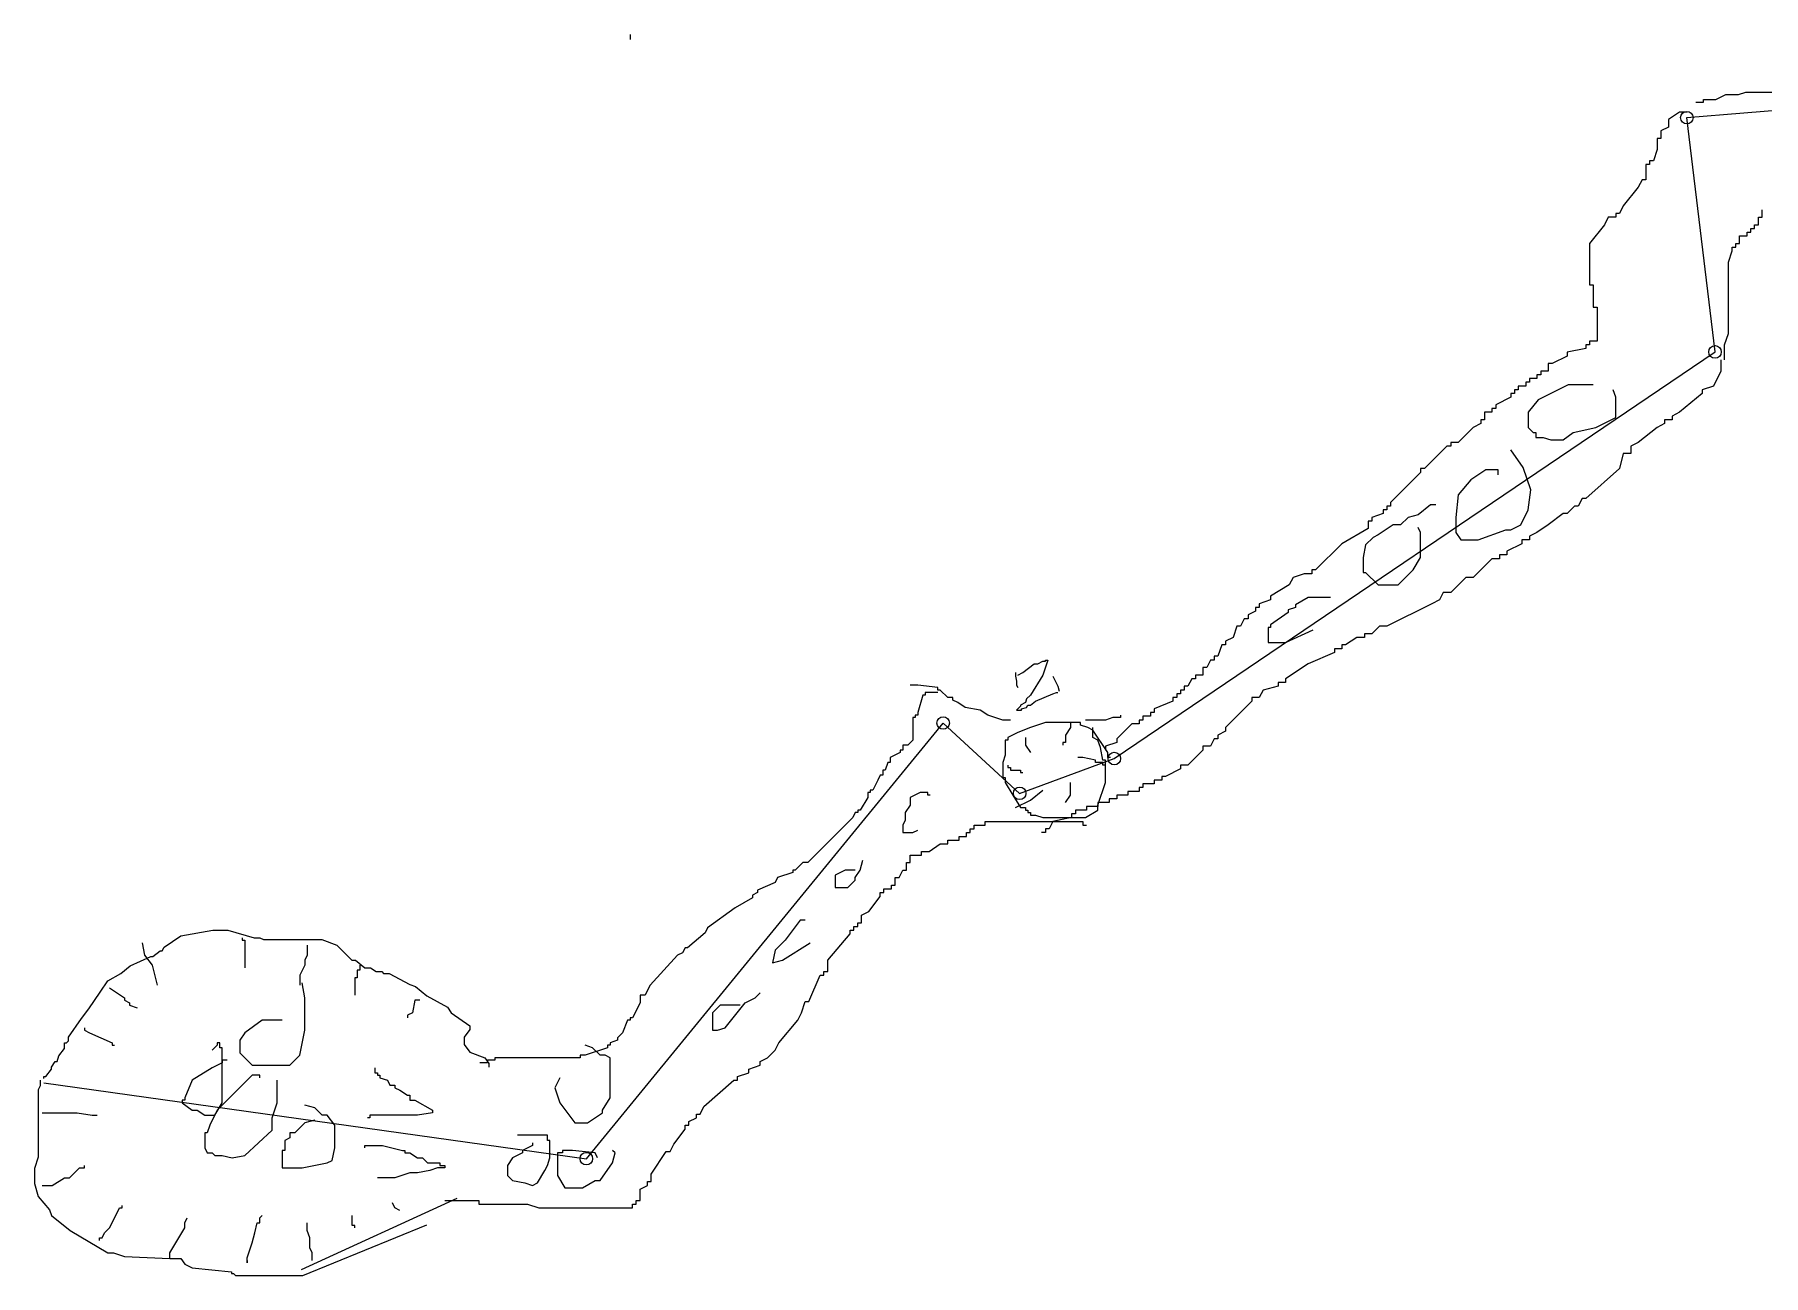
# Model space of a CAD drawing. Header units: millimetres. Extents: x -0.1 to 81.5, y -5.7 to 28.6.
# Drawn here: x -0.15 to 27.49, y -3.08 to 16.76 of the extents above; entities that cross this region are included whole.
import ezdxf

# ---------------------------------------------------------------- set-up
doc = ezdxf.new("R2010")
doc.units = ezdxf.units.MM

msp = doc.modelspace()

# ---------------------------------------------------------------- linework, layer by layer
at = {"layer": 'Shots', "color": 1}
for p, q in [((26.266, 15.432), (30.084, 15.744)), ((26.716, 11.686), (26.266, 15.432)), ((17.112, 5.184), (26.716, 11.686)), ((8.672, -1.214), (14.376, 5.752)), ((14.376, 5.752), (15.598, 4.628)), ((15.598, 4.628), (17.112, 5.184)), ((0, 0), (8.672, -1.214))]:
    msp.add_line(p, q, dxfattribs=at)
for centre in [(26.266, 15.432), (26.716, 11.686), (14.376, 5.752), (17.112, 5.184), (15.598, 4.628), (8.672, -1.214)]:
    msp.add_circle(centre, 0.1, dxfattribs=at)
at = {"layer": 'Sketch', "color": 0}
for points in [[(9.37, 16.76), (9.37, 16.68)], [(26.41, 15.68), (26.53, 15.68), (26.53, 15.72), (26.73, 15.72), (26.89, 15.8), (27.09, 15.8), (27.21, 15.84), (28.05, 15.84)], [(26.27, 15.52), (26.15, 15.52), (25.97, 15.4), (25.97, 15.28), (25.85, 15.22), (25.85, 15.1), (25.79, 15.1), (25.79, 14.92), (25.73, 14.74), (25.67, 14.74), (25.67, 14.68), (25.61, 14.68), (25.61, 14.44), (25.55, 14.44), (25.49, 14.32), (25.25, 14.02), (25.19, 13.9), (25.13, 13.9), (25.13, 13.84), (25.01, 13.84), (24.95, 13.72), (24.71, 13.42), (24.71, 13.24)], [(26.87, 11.56), (26.87, 11.8), (26.93, 11.98), (26.93, 13.12), (26.99, 13.3), (26.99, 13.36), (27.05, 13.36), (27.05, 13.42), (27.11, 13.42), (27.11, 13.54), (27.23, 13.54), (27.23, 13.6), (27.29, 13.6), (27.29, 13.66), (27.35, 13.66), (27.35, 13.72), (27.41, 13.72), (27.41, 13.84), (27.47, 13.84), (27.47, 13.96)], [(24.71, 13.42), (24.71, 12.76), (24.77, 12.76), (24.77, 12.4), (24.83, 12.4), (24.83, 11.86), (24.71, 11.86), (24.71, 11.8), (24.65, 11.8), (24.65, 11.74), (24.35, 11.68), (24.35, 11.62), (24.11, 11.5), (24.05, 11.5), (24.05, 11.38), (23.93, 11.38), (23.93, 11.32), (23.87, 11.32), (23.87, 11.26), (23.75, 11.26), (23.75, 11.2), (23.69, 11.2), (23.69, 11.14), (23.57, 11.14), (23.57, 11.08), (23.51, 11.08), (23.51, 11.02), (23.45, 11.02), (23.45, 10.96), (23.21, 10.84), (23.21, 10.78), (23.15, 10.78), (23.15, 10.72), (23.03, 10.72), (23.03, 10.6), (22.97, 10.6), (22.97, 10.54), (22.85, 10.48), (22.61, 10.24), (22.49, 10.24), (22.49, 10.18), (22.43, 10.18), (22.07, 9.82), (22.01, 9.82), (22.01, 9.76), (21.53, 9.28), (21.53, 9.22), (21.47, 9.22), (21.47, 9.16), (21.41, 9.16), (21.41, 9.1), (21.23, 9.04), (21.23, 8.98), (21.17, 8.98), (21.17, 8.86), (20.75, 8.62), (20.33, 8.2), (20.27, 8.2), (20.27, 8.14), (20.15, 8.14), (19.97, 8.08), (19.91, 7.96), (19.61, 7.78), (19.61, 7.72), (19.43, 7.66), (19.43, 7.6), (19.37, 7.6), (19.37, 7.54), (19.25, 7.48), (19.25, 7.42), (19.19, 7.42), (19.13, 7.3), (19.07, 7.3), (19.01, 7.12), (18.89, 7.06), (18.89, 7), (18.83, 7), (18.77, 6.82), (18.71, 6.82), (18.71, 6.76), (18.65, 6.76), (18.59, 6.64), (18.53, 6.64), (18.53, 6.52), (18.41, 6.52), (18.41, 6.46), (18.35, 6.46), (18.29, 6.34), (18.23, 6.34), (18.23, 6.28), (18.17, 6.28), (18.17, 6.22), (18.11, 6.22), (18.11, 6.16), (18.05, 6.16), (18.05, 6.1), (17.75, 5.98), (17.75, 5.92), (17.69, 5.92), (17.69, 5.86), (17.57, 5.86), (17.57, 5.8), (17.51, 5.8), (17.51, 5.74), (17.39, 5.74), (17.15, 5.5), (17.15, 5.44), (16.97, 5.38), (16.97, 5.32)], [(26.81, 11.56), (26.81, 11.38), (26.69, 11.14), (26.51, 11.08), (26.51, 11.02), (26.15, 10.72), (26.03, 10.66), (26.03, 10.6), (25.91, 10.6), (25.91, 10.54), (25.79, 10.48), (25.49, 10.24), (25.37, 10.18), (25.37, 10.06), (25.25, 10.06), (25.19, 9.82), (24.65, 9.34), (24.59, 9.34), (24.53, 9.22), (24.47, 9.22), (24.35, 9.1), (24.29, 9.1), (24.05, 8.92), (23.87, 8.8), (23.75, 8.74), (23.75, 8.68), (23.63, 8.68), (23.63, 8.62), (23.39, 8.5), (23.39, 8.44), (23.27, 8.44), (23.27, 8.38), (23.15, 8.38), (22.85, 8.08), (22.73, 8.08), (22.49, 7.84), (22.37, 7.84), (22.31, 7.72), (22.19, 7.66), (21.47, 7.3), (21.35, 7.3), (21.23, 7.18), (21.11, 7.18), (21.11, 7.12), (20.99, 7.12), (20.81, 7), (20.75, 7), (20.75, 6.94), (20.63, 6.94), (20.63, 6.88), (20.21, 6.7), (19.85, 6.46), (19.85, 6.4), (19.73, 6.4), (19.73, 6.34), (19.49, 6.28), (19.43, 6.16), (19.31, 6.16), (19.31, 6.1), (18.89, 5.68), (18.89, 5.62), (18.77, 5.56), (18.77, 5.5), (18.71, 5.5), (18.65, 5.38), (18.53, 5.38), (18.53, 5.32), (18.29, 5.08), (18.17, 5.08), (18.17, 5.02), (17.93, 4.9), (17.87, 4.9), (17.87, 4.84), (17.75, 4.84), (17.75, 4.78), (17.57, 4.78), (17.57, 4.72), (17.51, 4.72), (17.51, 4.66), (17.33, 4.66), (17.33, 4.6), (17.15, 4.6), (17.15, 4.54), (17.03, 4.54), (17.03, 4.48), (16.85, 4.48), (16.85, 4.42), (16.67, 4.42), (16.67, 4.36), (16.49, 4.36), (16.49, 4.3), (16.43, 4.3), (16.43, 4.24), (16.13, 4.18), (16.07, 4.06), (16.01, 4.06), (16.01, 4), (15.95, 4)], [(24.77, 11.16), (24.37, 11.16), (23.89, 10.92), (23.73, 10.72), (23.73, 10.48), (23.81, 10.4), (23.85, 10.4), (23.85, 10.32), (23.97, 10.32), (24.09, 10.28), (24.29, 10.28), (24.45, 10.4), (24.81, 10.48), (25.13, 10.64), (25.13, 10.96), (25.09, 11.08)], [(23.25, 9.72), (23.25, 9.8), (23.05, 9.8), (22.81, 9.64), (22.61, 9.4), (22.57, 9.04), (22.57, 8.8), (22.65, 8.68), (22.93, 8.68), (23.37, 8.84), (23.45, 8.84), (23.61, 8.92), (23.73, 9.16), (23.77, 9.48), (23.65, 9.84), (23.45, 10.12)], [(22.25, 9.24), (22.17, 9.24), (21.97, 9.08), (21.81, 9.04), (21.69, 8.92), (21.57, 8.92), (21.33, 8.76), (21.25, 8.72), (21.13, 8.6), (21.09, 8.4), (21.09, 8.16), (21.13, 8.16), (21.33, 7.96), (21.65, 7.96), (21.89, 8.2), (22.01, 8.4), (22.01, 8.8), (21.97, 8.88)], [(20.57, 7.76), (20.21, 7.76), (20.01, 7.64), (20.01, 7.6), (19.89, 7.56), (19.89, 7.52), (19.61, 7.32), (19.61, 7.28), (19.57, 7.28), (19.57, 7.04), (19.85, 7.04), (20.29, 7.24)], [(15.57, 6.52), (15.65, 6.56), (15.83, 6.7), (15.89, 6.7), (15.97, 6.74), (16.01, 6.74), (16.01, 6.76), (16.05, 6.76), (15.97, 6.52), (15.77, 6.2), (15.71, 6.14), (15.69, 6.08), (15.61, 6.04), (15.61, 6.02), (15.55, 5.96), (15.63, 5.96), (15.63, 5.98), (15.71, 6), (15.73, 6.04), (15.77, 6.04), (15.85, 6.1), (16.13, 6.22), (16.19, 6.24), (16.21, 6.24)], [(15.45, 5.8), (15.33, 5.8), (15.09, 5.88), (14.97, 5.96), (14.73, 6), (14.61, 6.08), (14.53, 6.12), (14.53, 6.16), (14.45, 6.16), (14.33, 6.28), (14.29, 6.28), (14.29, 6.32), (13.97, 6.36), (13.85, 6.36)], [(15.53, 6.56), (15.53, 6.5), (15.55, 6.42), (15.55, 6.36), (15.57, 6.32)], [(16.13, 6.5), (16.21, 6.34), (16.23, 6.26)], [(14.29, 6.24), (14.09, 6.24), (14.09, 6.2), (14.05, 6.2), (13.97, 5.92), (13.97, 5.88), (13.93, 5.88), (13.93, 5.84), (13.89, 5.84), (13.89, 5.48), (13.81, 5.4), (13.73, 5.4), (13.73, 5.32), (13.69, 5.32), (13.69, 5.28), (13.53, 5.2), (13.53, 5.12), (13.49, 5.12), (13.45, 5), (13.41, 5), (13.41, 4.92), (13.37, 4.92), (13.33, 4.84), (13.25, 4.68), (13.21, 4.68), (13.21, 4.64), (13.17, 4.64), (13.17, 4.56), (13.05, 4.36), (13.01, 4.36), (13.01, 4.32), (12.97, 4.32), (12.93, 4.24), (12.21, 3.52), (12.13, 3.52), (12.01, 3.4), (11.97, 3.4), (11.97, 3.36), (11.73, 3.28), (11.69, 3.2), (11.41, 3.08), (11.41, 3.04), (11.33, 3), (11.33, 2.96), (11.05, 2.8), (10.61, 2.48), (10.57, 2.4), (10.29, 2.16), (10.25, 2.16), (10.21, 2.08), (10.13, 2.04), (9.69, 1.56), (9.65, 1.48), (9.61, 1.4), (9.53, 1.4), (9.53, 1.28), (9.41, 1.04), (9.37, 1.04), (9.37, 1), (9.33, 1), (9.25, 0.8), (9.17, 0.72), (9.17, 0.68), (9.05, 0.64), (9.05, 0.6), (9.01, 0.6), (9.01, 0.56), (8.65, 0.44), (8.57, 0.44), (8.57, 0.4), (7.21, 0.4), (7.21, 0.36), (7.09, 0.36), (7.09, 0.32), (6.97, 0.32)], [(17.21, 5.88), (17.21, 5.84), (17.09, 5.84), (16.97, 5.8), (16.65, 5.8)], [(17.05, 5.2), (17.01, 5.2), (17.01, 5.28), (16.77, 5.64), (16.69, 5.68), (16.57, 5.72), (16.57, 5.76), (16.01, 5.76), (15.77, 5.68), (15.57, 5.6), (15.41, 5.52), (15.41, 5.48), (15.37, 5.48), (15.37, 5.24), (15.33, 5.12), (15.33, 4.88), (15.37, 4.88), (15.37, 4.8), (15.49, 4.6), (15.61, 4.4), (15.69, 4.4), (15.69, 4.36), (15.73, 4.36), (15.73, 4.32), (15.77, 4.32), (15.77, 4.28), (15.85, 4.28), (15.97, 4.24), (16.65, 4.24), (16.85, 4.36), (16.85, 4.44), (16.97, 4.8), (16.97, 5.16), (16.93, 5.16), (16.89, 5.36), (16.85, 5.48), (16.77, 5.52), (16.77, 5.68)], [(16.41, 5.76), (16.41, 5.68), (16.33, 5.56), (16.33, 5.44), (16.29, 5.44), (16.29, 5.4)], [(15.69, 5.52), (15.69, 5.4), (15.77, 5.28)], [(15.41, 5.08), (15.41, 5.04), (15.45, 5.04), (15.45, 5), (15.61, 5), (15.61, 4.96), (15.65, 4.96)], [(16.97, 5.08), (16.93, 5.08), (16.93, 5.12), (16.81, 5.12), (16.81, 5.16), (16.61, 5.2), (16.53, 5.2)], [(16.33, 4.48), (16.41, 4.6), (16.41, 4.8)], [(14.17, 4.6), (14.13, 4.6), (14.13, 4.64), (14.01, 4.64), (13.85, 4.56), (13.85, 4.44), (13.77, 4.32), (13.77, 4.2), (13.73, 4.12), (13.73, 4), (13.89, 4), (13.97, 4.04)], [(15.53, 4.4), (15.77, 4.52), (15.97, 4.68)], [(6.41, -1.88), (6.95, -1.88), (6.95, -1.94), (7.73, -1.94), (7.91, -2), (9.41, -2), (9.41, -1.94), (9.47, -1.94), (9.47, -1.88), (9.53, -1.88), (9.53, -1.7), (9.65, -1.64), (9.65, -1.58), (9.71, -1.58), (9.71, -1.46), (9.95, -1.1), (10.01, -1.1), (10.07, -0.98), (10.25, -0.74), (10.25, -0.68), (10.31, -0.68), (10.31, -0.62), (10.43, -0.56), (10.43, -0.5), (10.49, -0.5), (10.55, -0.38), (11.03, 0.04), (11.09, 0.04), (11.09, 0.1), (11.27, 0.16), (11.27, 0.22), (11.45, 0.28), (11.45, 0.34), (11.57, 0.4), (11.69, 0.52), (11.75, 0.64), (12.05, 1), (12.11, 1.12), (12.17, 1.3), (12.23, 1.3), (12.41, 1.72), (12.47, 1.72), (12.47, 1.78), (12.53, 1.78), (12.53, 1.96), (12.89, 2.38), (12.89, 2.44), (12.95, 2.44), (12.95, 2.5), (13.01, 2.5), (13.01, 2.56), (13.07, 2.56), (13.07, 2.68), (13.19, 2.74), (13.37, 2.98), (13.37, 3.04), (13.43, 3.04), (13.43, 3.1), (13.55, 3.1), (13.55, 3.16), (13.61, 3.16), (13.61, 3.28), (13.67, 3.28), (13.73, 3.4), (13.79, 3.4), (13.79, 3.52), (13.85, 3.52), (13.85, 3.64), (14.03, 3.64), (14.03, 3.7), (14.15, 3.7), (14.33, 3.82), (14.45, 3.82), (14.45, 3.88), (14.63, 3.88), (14.63, 3.94), (14.75, 3.94), (14.75, 4), (14.81, 4), (14.81, 4.06), (14.87, 4.06), (14.87, 4.12), (15.05, 4.12), (15.05, 4.18), (16.61, 4.18), (16.61, 4.12), (16.67, 4.12)], [(12.97, 3.4), (12.81, 3.4), (12.65, 3.32), (12.65, 3.12), (12.85, 3.12), (12.97, 3.24), (12.97, 3.28), (13.05, 3.4), (13.09, 3.56)], [(12.17, 2.6), (12.09, 2.6), (11.85, 2.28), (11.69, 2.12), (11.65, 1.92), (11.81, 1.96), (12.25, 2.24)], [(0, 0.07), (0, 0.1), (0.03, 0.1), (0.12, 0.22), (0.12, 0.25), (0.18, 0.34), (0.21, 0.34), (0.24, 0.43), (0.33, 0.55), (0.33, 0.64), (0.36, 0.64), (0.39, 0.67), (0.39, 0.73), (0.6, 1.03), (0.72, 1.18), (0.9, 1.45), (1.02, 1.63), (1.23, 1.75), (1.38, 1.87), (1.71, 2.02), (1.74, 2.02), (1.86, 2.11), (1.89, 2.11), (1.92, 2.17), (2.19, 2.35), (2.7, 2.44), (2.94, 2.44), (3.36, 2.32), (3.45, 2.32), (3.51, 2.29), (4.44, 2.29), (4.68, 2.2), (4.92, 1.96), (4.98, 1.96), (5.13, 1.84), (5.22, 1.84), (5.31, 1.78), (5.4, 1.78), (5.43, 1.75), (5.52, 1.75), (5.85, 1.57), (5.94, 1.54), (6.12, 1.39), (6.45, 1.21), (6.51, 1.12), (6.81, 0.91), (6.81, 0.85), (6.72, 0.73), (6.72, 0.61), (6.81, 0.49), (7.05, 0.4), (7.11, 0.31), (7.11, 0.25)], [(1.57, 2.24), (1.61, 2.04), (1.73, 1.88), (1.81, 1.56)], [(3.17, 2.32), (3.17, 2.28), (3.21, 2.28), (3.21, 1.84)], [(4.21, 2.2), (4.21, 2.04), (4.17, 1.96), (4.17, 1.88), (4.09, 1.72), (4.09, 1.56)], [(5.05, 1.88), (5.05, 1.8), (5.01, 1.8), (5.01, 1.68), (4.97, 1.68), (4.97, 1.4)], [(1.05, 1.52), (1.29, 1.36), (1.29, 1.32), (1.37, 1.28), (1.37, 1.24), (1.49, 1.2)], [(3.81, 1), (3.49, 1), (3.21, 0.8), (3.13, 0.68), (3.13, 0.48), (3.33, 0.28), (3.93, 0.28), (4.09, 0.44), (4.17, 0.84), (4.17, 1.36), (4.13, 1.6)], [(11.13, 1.24), (10.81, 1.24), (10.69, 1.12), (10.69, 0.84), (10.77, 0.84), (10.89, 0.88), (11.21, 1.28), (11.37, 1.36), (11.45, 1.44)], [(6.01, 1.32), (5.93, 1.32), (5.89, 1.12), (5.81, 1.08), (5.81, 1.04)], [(0.65, 0.88), (0.65, 0.84), (0.73, 0.8), (1.09, 0.64), (1.09, 0.6), (1.13, 0.6)], [(2.93, 0.36), (2.85, 0.36), (2.85, 0.32), (2.69, 0.24), (2.37, 0.04), (2.25, -0.24), (2.25, -0.28), (2.21, -0.28), (2.21, -0.32), (2.37, -0.44), (2.45, -0.44), (2.57, -0.52), (2.73, -0.52), (2.85, -0.32), (2.85, 0.56), (2.81, 0.56), (2.81, 0.64), (2.77, 0.64), (2.77, 0.6), (2.69, 0.52)], [(8.25, 0.08), (8.17, -0.08), (8.25, -0.32), (8.49, -0.64), (8.69, -0.64), (8.93, -0.48), (8.93, -0.44), (9.05, -0.24), (9.05, 0.4), (8.97, 0.44), (8.89, 0.44), (8.77, 0.56), (8.65, 0.6)], [(-0.06, 0.04), (-0.06, -0.05), (-0.09, -0.11), (-0.09, -1.19), (-0.15, -1.37), (-0.15, -1.61), (-0.09, -1.82), (0.09, -2.03), (0.12, -2.12), (0.42, -2.36), (1.02, -2.72), (1.11, -2.72), (1.29, -2.78), (2.01, -2.81), (2.19, -2.81), (2.25, -2.9), (2.37, -2.96), (3, -3.02), (3, -3.05), (3.03, -3.05), (3.06, -3.08), (4.14, -3.08), (6.12, -2.27)], [(3.45, 0.08), (3.45, 0.12), (3.33, 0.12), (2.77, -0.44), (2.65, -0.68), (2.61, -0.8), (2.57, -0.8), (2.57, -1.04), (2.61, -1.12), (2.69, -1.12), (2.73, -1.16), (2.85, -1.16), (3.01, -1.2), (3.21, -1.16), (3.65, -0.76), (3.65, -0.56), (3.73, -0.32), (3.73, 0.04)], [(5.29, 0.24), (5.29, 0.16), (5.33, 0.16), (5.33, 0.12), (5.37, 0.12), (5.37, 0.08), (5.49, 0.04), (5.53, -0.04), (5.61, -0.04), (5.61, -0.08), (5.69, -0.12), (5.81, -0.2), (5.85, -0.2), (5.85, -0.28), (5.93, -0.28), (6.21, -0.44), (6.21, -0.48), (5.97, -0.52), (5.21, -0.52), (5.21, -0.56), (5.17, -0.56)], [(-0.03, -0.48), (0.53, -0.48), (0.77, -0.52), (0.85, -0.52)], [(4.33, -0.6), (4.17, -0.64), (4.01, -0.8), (3.93, -0.8), (3.93, -0.88), (3.85, -0.92), (3.85, -1.08), (3.81, -1.08), (3.81, -1.36), (4.13, -1.36), (4.53, -1.28), (4.61, -1.24), (4.65, -1.04), (4.65, -0.68), (4.53, -0.52), (4.45, -0.52), (4.33, -0.4), (4.17, -0.36)], [(5.13, -1.04), (5.13, -1), (5.41, -1), (5.73, -1.08), (5.77, -1.08), (5.77, -1.12), (5.85, -1.12), (5.97, -1.2), (6.05, -1.2), (6.13, -1.28), (6.33, -1.28), (6.33, -1.32), (6.41, -1.32), (6.41, -1.36), (6.29, -1.36), (6.17, -1.4), (5.97, -1.44), (5.85, -1.44), (5.61, -1.52), (5.33, -1.52)], [(7.81, -0.96), (7.81, -1), (7.65, -1.08), (7.65, -1.12), (7.49, -1.2), (7.41, -1.32), (7.41, -1.48), (7.49, -1.56), (7.69, -1.6), (7.81, -1.64), (7.89, -1.6), (8.01, -1.4), (8.05, -1.32), (8.09, -1.2), (8.09, -0.92), (8.05, -0.92), (8.05, -0.84), (7.57, -0.84)], [(8.85, -1.2), (8.81, -1.12), (8.45, -1.08), (8.29, -1.08), (8.29, -1.12), (8.21, -1.12), (8.21, -1.48), (8.33, -1.68), (8.61, -1.68), (8.81, -1.56), (8.89, -1.56), (9.09, -1.28), (9.13, -1.12), (9.09, -1.08)], [(-0.03, -1.64), (0.13, -1.64), (0.33, -1.52), (0.41, -1.52), (0.57, -1.36), (0.65, -1.36), (0.65, -1.32)], [(6.6, -1.85), (4.11, -2.99)], [(5.69, -2.04), (5.61, -2), (5.57, -1.92)], [(0.89, -2.52), (0.89, -2.48), (0.93, -2.48), (0.97, -2.4), (1.05, -2.32), (1.09, -2.24), (1.21, -2), (1.25, -2), (1.25, -1.96)], [(2.01, -2.8), (2.01, -2.72), (2.25, -2.32), (2.25, -2.24), (2.29, -2.16)], [(3.25, -2.84), (3.25, -2.88), (3.25, -2.8), (3.33, -2.56), (3.37, -2.4), (3.41, -2.24), (3.45, -2.24), (3.45, -2.16), (3.49, -2.12)], [(4.97, -2.32), (4.97, -2.28), (4.93, -2.28), (4.93, -2.12)], [(4.29, -2.84), (4.29, -2.72), (4.25, -2.64), (4.25, -2.48), (4.21, -2.36), (4.21, -2.24)]]:
    msp.add_lwpolyline(points, dxfattribs=at)

doc.saveas('drawing.dxf')
